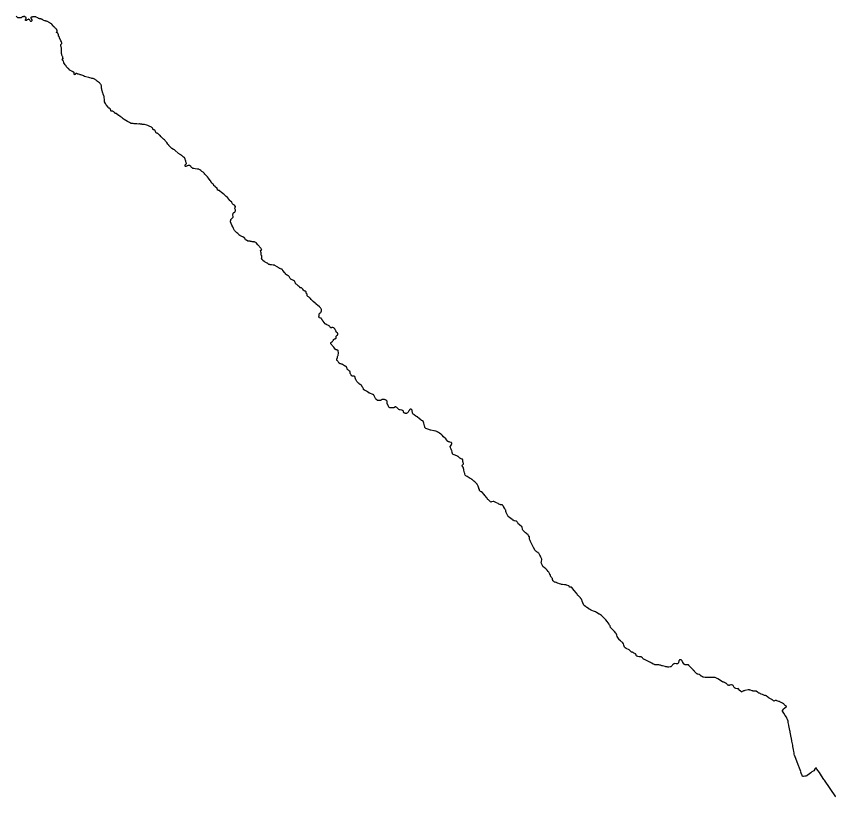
# Model space of a CAD drawing. Header units: inches. Extents: x 103.646 to 104.325, y 22.318 to 22.791.
# Drawn here: x 103.6456 to 103.9855, y 22.4647 to 22.7906 of the extents above; entities that cross this region are included whole.
import ezdxf

# ---------------------------------------------------------------- set-up
doc = ezdxf.new("R2010")
doc.units = ezdxf.units.IN
doc.header["$MEASUREMENT"] = 0

msp = doc.modelspace()

# ---------------------------------------------------------------- linework, layer by layer
at = {"color": 3}
msp.add_lwpolyline([(103.98801, 22.46466), (103.98323, 22.47157), (103.98306, 22.47182), (103.98208, 22.47336), (103.98118, 22.47479), (103.98012, 22.47615), (103.98, 22.47643), (103.97978, 22.4767), (103.97952, 22.47652), (103.97941, 22.4764), (103.97912, 22.47599), (103.97906, 22.47588), (103.97879, 22.47551), (103.97826, 22.47515), (103.97803, 22.47499), (103.97754, 22.47463), (103.97695, 22.47419), (103.97604, 22.4735), (103.97595, 22.47344), (103.97576, 22.47337), (103.97547, 22.47328), (103.97501, 22.47318), (103.97449, 22.47309), (103.97435, 22.47306), (103.97425, 22.47305), (103.97412, 22.47305), (103.97408, 22.47317), (103.97381, 22.47394), (103.97373, 22.47411), (103.97336, 22.47497), (103.97331, 22.47507), (103.97333, 22.47516), (103.97281, 22.47661), (103.97241, 22.47764), (103.9723, 22.47795), (103.97215, 22.47835), (103.97185, 22.47914), (103.97084, 22.48178), (103.9708, 22.48194), (103.97068, 22.48249), (103.97061, 22.48286), (103.97058, 22.483), (103.97049, 22.48353), (103.97033, 22.48438), (103.97011, 22.48561), (103.97, 22.4862), (103.9699, 22.48669), (103.96966, 22.48788), (103.96944, 22.48905), (103.96938, 22.48938), (103.96909, 22.49094), (103.96895, 22.49162), (103.96892, 22.49177), (103.9689, 22.49185), (103.96884, 22.49227), (103.96856, 22.49375), (103.96843, 22.49436), (103.96837, 22.49461), (103.96827, 22.4951), (103.96815, 22.4957), (103.96813, 22.4958), (103.96811, 22.49589), (103.96807, 22.49616), (103.96806, 22.49625), (103.96785, 22.4969), (103.96759, 22.49748), (103.96739, 22.49782), (103.96688, 22.49861), (103.96626, 22.49958), (103.96572, 22.50038), (103.96569, 22.50048), (103.96572, 22.50055), (103.96573, 22.5006), (103.96577, 22.50067), (103.96635, 22.50135), (103.96646, 22.50146), (103.96664, 22.50161), (103.96669, 22.50167), (103.96671, 22.50169), (103.96675, 22.50173), (103.96728, 22.50215), (103.96742, 22.50225), (103.96735, 22.5023), (103.96706, 22.50263), (103.96676, 22.50292), (103.96647, 22.50319), (103.96625, 22.50339), (103.96614, 22.5035), (103.96573, 22.50377), (103.96548, 22.5039), (103.96462, 22.5043), (103.96446, 22.50436), (103.96424, 22.50442), (103.96341, 22.50477), (103.96324, 22.50482), (103.96316, 22.50484), (103.96307, 22.50485), (103.96298, 22.50487), (103.96289, 22.50487), (103.9628, 22.50487), (103.96269, 22.50485), (103.96261, 22.50482), (103.96245, 22.50476), (103.96211, 22.50459), (103.96185, 22.50479), (103.96152, 22.50508), (103.96145, 22.50514), (103.96138, 22.50518), (103.96124, 22.50525), (103.96077, 22.50548), (103.96043, 22.50565), (103.96015, 22.50584), (103.95997, 22.50598), (103.9596, 22.50626), (103.95893, 22.50685), (103.95857, 22.50691), (103.95837, 22.50694), (103.95817, 22.50699), (103.95796, 22.50706), (103.95765, 22.50717), (103.95738, 22.50728), (103.95689, 22.50749), (103.95651, 22.50766), (103.95634, 22.50774), (103.95607, 22.50785), (103.95584, 22.50796), (103.95569, 22.50803), (103.95552, 22.50813), (103.95525, 22.5083), (103.95476, 22.50868), (103.95463, 22.50874), (103.95435, 22.50875), (103.95397, 22.50876), (103.9535, 22.50881), (103.95337, 22.50882), (103.95325, 22.50885), (103.95309, 22.50889), (103.95239, 22.50913), (103.95209, 22.50922), (103.95189, 22.50929), (103.95171, 22.50933), (103.95161, 22.50932), (103.95146, 22.5093), (103.95017, 22.50902), (103.94994, 22.50896), (103.94967, 22.50889), (103.94944, 22.50882), (103.94924, 22.50875), (103.94894, 22.50854), (103.94871, 22.50829), (103.94805, 22.50891), (103.94789, 22.50907), (103.94718, 22.50979), (103.94676, 22.50978), (103.94626, 22.50983), (103.94593, 22.50997), (103.94578, 22.51007), (103.94571, 22.51014), (103.94556, 22.51034), (103.94541, 22.51059), (103.94511, 22.51106), (103.94505, 22.51114), (103.94494, 22.51122), (103.94481, 22.51129), (103.94444, 22.51143), (103.94436, 22.51145), (103.94429, 22.51145), (103.94422, 22.51144), (103.94413, 22.51142), (103.94379, 22.51126), (103.94353, 22.51118), (103.94341, 22.51116), (103.94329, 22.51117), (103.94317, 22.51119), (103.94304, 22.51125), (103.94295, 22.5113), (103.94266, 22.51157), (103.94244, 22.51178), (103.94229, 22.5119), (103.94194, 22.51214), (103.94192, 22.51216), (103.94163, 22.51232), (103.94153, 22.51237), (103.94144, 22.5124), (103.94129, 22.51244), (103.94092, 22.51251), (103.94075, 22.51257), (103.94071, 22.51258), (103.94063, 22.51262), (103.93957, 22.51336), (103.9394, 22.51349), (103.93874, 22.51391), (103.93847, 22.51404), (103.93789, 22.51431), (103.93767, 22.51439), (103.93755, 22.51442), (103.93738, 22.51444), (103.93672, 22.51445), (103.93541, 22.51446), (103.93508, 22.51445), (103.93445, 22.51444), (103.93431, 22.51445), (103.93398, 22.51446), (103.93344, 22.51451), (103.93271, 22.5146), (103.93258, 22.51464), (103.93244, 22.51468), (103.93237, 22.51471), (103.93191, 22.51496), (103.93183, 22.515), (103.93172, 22.51507), (103.93163, 22.51516), (103.93159, 22.5152), (103.93139, 22.51541), (103.9313, 22.5155), (103.93121, 22.51556), (103.93112, 22.5156), (103.931, 22.51564), (103.93033, 22.51581), (103.93026, 22.51583), (103.93018, 22.51587), (103.9301, 22.5159), (103.93003, 22.51595), (103.92994, 22.51603), (103.92983, 22.51613), (103.92937, 22.51654), (103.92905, 22.51682), (103.92896, 22.51694), (103.9289, 22.51704), (103.92861, 22.51743), (103.92853, 22.51753), (103.92844, 22.51763), (103.92827, 22.51779), (103.92781, 22.51826), (103.92737, 22.51865), (103.92712, 22.51893), (103.92698, 22.51907), (103.92684, 22.51923), (103.92666, 22.51946), (103.92661, 22.51954), (103.92655, 22.51961), (103.92643, 22.51968), (103.92639, 22.5197), (103.92633, 22.51971), (103.92625, 22.51972), (103.92616, 22.51973), (103.92557, 22.51973), (103.92523, 22.51973), (103.92512, 22.51974), (103.92499, 22.51978), (103.92488, 22.51987), (103.92471, 22.52004), (103.92412, 22.52075), (103.92403, 22.52088), (103.92398, 22.52096), (103.92395, 22.52102), (103.92378, 22.5214), (103.92368, 22.52155), (103.9236, 22.52165), (103.92354, 22.52171), (103.92346, 22.52177), (103.92339, 22.52181), (103.9233, 22.52184), (103.92321, 22.52187), (103.92306, 22.52189), (103.92295, 22.52187), (103.92282, 22.52183), (103.92274, 22.52179), (103.92266, 22.52174), (103.92258, 22.52164), (103.92251, 22.52152), (103.92248, 22.52147), (103.92238, 22.52112), (103.9223, 22.52086), (103.92222, 22.52062), (103.92216, 22.52049), (103.9221, 22.52038), (103.92202, 22.52028), (103.92192, 22.52021), (103.92186, 22.52017), (103.92179, 22.52014), (103.92173, 22.52013), (103.92162, 22.52012), (103.92139, 22.52016), (103.92136, 22.52016), (103.92125, 22.52017), (103.92064, 22.52023), (103.9205, 22.52022), (103.92044, 22.52021), (103.92038, 22.5202), (103.92032, 22.52019), (103.92027, 22.52017), (103.92015, 22.52008), (103.92007, 22.52), (103.91984, 22.51976), (103.91962, 22.5195), (103.91919, 22.51903), (103.91909, 22.51893), (103.91904, 22.51889), (103.91898, 22.51886), (103.91884, 22.51884), (103.91831, 22.5188), (103.91815, 22.51879), (103.91784, 22.51882), (103.91759, 22.51886), (103.91728, 22.51893), (103.91703, 22.51897), (103.91674, 22.51903), (103.91612, 22.51919), (103.91563, 22.51929), (103.91526, 22.51937), (103.91503, 22.51943), (103.91471, 22.51955), (103.91443, 22.51962), (103.91411, 22.51968), (103.91353, 22.51974), (103.9131, 22.51976), (103.91274, 22.51975), (103.91248, 22.51975), (103.91234, 22.51978), (103.9122, 22.51984), (103.91171, 22.52008), (103.91113, 22.52041), (103.91084, 22.52059), (103.91067, 22.52069), (103.91055, 22.52075), (103.90862, 22.52166), (103.90803, 22.52194), (103.9078, 22.52205), (103.9076, 22.52217), (103.9075, 22.52225), (103.90744, 22.52233), (103.90729, 22.5226), (103.90721, 22.52271), (103.90709, 22.52283), (103.90689, 22.52298), (103.90679, 22.52304), (103.90671, 22.52307), (103.90669, 22.52308), (103.90663, 22.52309), (103.90651, 22.52309), (103.90619, 22.52306), (103.90607, 22.52306), (103.90595, 22.52307), (103.90581, 22.52309), (103.9053, 22.52326), (103.90503, 22.52332), (103.90493, 22.52335), (103.90485, 22.52339), (103.9048, 22.52343), (103.90475, 22.52349), (103.9047, 22.52357), (103.90463, 22.5237), (103.90456, 22.52386), (103.90445, 22.5241), (103.90441, 22.52418), (103.9043, 22.52427), (103.90421, 22.52433), (103.90404, 22.52443), (103.90363, 22.52468), (103.90328, 22.52487), (103.90319, 22.52492), (103.90306, 22.52496), (103.90275, 22.52505), (103.90271, 22.52506), (103.9026, 22.52509), (103.90253, 22.52512), (103.90247, 22.52516), (103.90241, 22.52522), (103.90228, 22.52539), (103.90206, 22.52561), (103.90177, 22.52589), (103.90171, 22.52594), (103.90164, 22.52598), (103.90135, 22.5261), (103.90076, 22.52641), (103.90056, 22.52651), (103.90042, 22.52658), (103.89997, 22.52686), (103.8999, 22.52692), (103.89984, 22.52698), (103.8998, 22.52703), (103.89975, 22.52711), (103.89946, 22.52795), (103.89924, 22.52844), (103.899, 22.52891), (103.89893, 22.52901), (103.89886, 22.5291), (103.89872, 22.52924), (103.89851, 22.5294), (103.89836, 22.52951), (103.89808, 22.52976), (103.89752, 22.53016), (103.89746, 22.53028), (103.89671, 22.53161), (103.89653, 22.53208), (103.89636, 22.53253), (103.89619, 22.53288), (103.89611, 22.533), (103.8956, 22.53359), (103.89536, 22.53386), (103.89508, 22.53414), (103.89441, 22.53475), (103.89403, 22.53519), (103.89394, 22.53531), (103.89368, 22.536), (103.89348, 22.53637), (103.89333, 22.53664), (103.89328, 22.53673), (103.89253, 22.53785), (103.89189, 22.53859), (103.8918, 22.53868), (103.89096, 22.53952), (103.89025, 22.54026), (103.89017, 22.54031), (103.8897, 22.5406), (103.88937, 22.54083), (103.8892, 22.54095), (103.88808, 22.5416), (103.88754, 22.54184), (103.88679, 22.54217), (103.88605, 22.54249), (103.88553, 22.54271), (103.88509, 22.54295), (103.88494, 22.54303), (103.88466, 22.54322), (103.88399, 22.54373), (103.88369, 22.54395), (103.88347, 22.5441), (103.88286, 22.54453), (103.88283, 22.54456), (103.8828, 22.54458), (103.88274, 22.54464), (103.88271, 22.5447), (103.88263, 22.54489), (103.88229, 22.54565), (103.88216, 22.54598), (103.88213, 22.54608), (103.88209, 22.54621), (103.88204, 22.5464), (103.88194, 22.54673), (103.8819, 22.54684), (103.88186, 22.54693), (103.88179, 22.54708), (103.88173, 22.54718), (103.88168, 22.54727), (103.88162, 22.54734), (103.88154, 22.54743), (103.88143, 22.54753), (103.88134, 22.54763), (103.88127, 22.54771), (103.88118, 22.54781), (103.88089, 22.54814), (103.88073, 22.54832), (103.88058, 22.54847), (103.88034, 22.54868), (103.88015, 22.54886), (103.88007, 22.54896), (103.88001, 22.54906), (103.87977, 22.54958), (103.8797, 22.54971), (103.87874, 22.55079), (103.87771, 22.55208), (103.87762, 22.55217), (103.87753, 22.55221), (103.87742, 22.55222), (103.87705, 22.55219), (103.87692, 22.55217), (103.87683, 22.55217), (103.87675, 22.55221), (103.87669, 22.55227), (103.87658, 22.55257), (103.8765, 22.55266), (103.8764, 22.55272), (103.87555, 22.55304), (103.87535, 22.55309), (103.87504, 22.55314), (103.87469, 22.55317), (103.87379, 22.55326), (103.87337, 22.55329), (103.8731, 22.55336), (103.87256, 22.55357), (103.87193, 22.55379), (103.87171, 22.55387), (103.87151, 22.55397), (103.87135, 22.55406), (103.87123, 22.55412), (103.87111, 22.55414), (103.87082, 22.5542), (103.87062, 22.55427), (103.87048, 22.55433), (103.87029, 22.55447), (103.87005, 22.55465), (103.86996, 22.55473), (103.8699, 22.55478), (103.86983, 22.55487), (103.86976, 22.55496), (103.86973, 22.55505), (103.8697, 22.55526), (103.86966, 22.55545), (103.86962, 22.5557), (103.86957, 22.55582), (103.86949, 22.55594), (103.86935, 22.5561), (103.86926, 22.55621), (103.86909, 22.55644), (103.86897, 22.55661), (103.86887, 22.55679), (103.86884, 22.55686), (103.86874, 22.5571), (103.8686, 22.55741), (103.86854, 22.55753), (103.86851, 22.55758), (103.86826, 22.55815), (103.86811, 22.55843), (103.86788, 22.55872), (103.86738, 22.55928), (103.86688, 22.55981), (103.8661, 22.56043), (103.86575, 22.5607), (103.86564, 22.56087), (103.8655, 22.56117), (103.86496, 22.5623), (103.86495, 22.56243), (103.86498, 22.56272), (103.86502, 22.56294), (103.86517, 22.56378), (103.86517, 22.56386), (103.86515, 22.56393), (103.86478, 22.56474), (103.86472, 22.56486), (103.86468, 22.56495), (103.8646, 22.56512), (103.86437, 22.5656), (103.86407, 22.5661), (103.86386, 22.56639), (103.86371, 22.56653), (103.86358, 22.56664), (103.8633, 22.56684), (103.86296, 22.56708), (103.86271, 22.56727), (103.86246, 22.56748), (103.86239, 22.56755), (103.86176, 22.56874), (103.86162, 22.56902), (103.86147, 22.56932), (103.86118, 22.56992), (103.86093, 22.57041), (103.86047, 22.57131), (103.8603, 22.57168), (103.86006, 22.57218), (103.85999, 22.57235), (103.85997, 22.57252), (103.85996, 22.57281), (103.85998, 22.57303), (103.85996, 22.57318), (103.85993, 22.57327), (103.8599, 22.57337), (103.85968, 22.57371), (103.85949, 22.57403), (103.85943, 22.57412), (103.85935, 22.57418), (103.85924, 22.57424), (103.85903, 22.57435), (103.85885, 22.57446), (103.85872, 22.57456), (103.85835, 22.57486), (103.85791, 22.57523), (103.85756, 22.57567), (103.85731, 22.57602), (103.85715, 22.57627), (103.8571, 22.57636), (103.85707, 22.57644), (103.85705, 22.57653), (103.85697, 22.57715), (103.85694, 22.57724), (103.85689, 22.57732), (103.85683, 22.57738), (103.85589, 22.57816), (103.85569, 22.57835), (103.85536, 22.57869), (103.85518, 22.5789), (103.8551, 22.579), (103.85503, 22.57912), (103.85487, 22.57944), (103.85481, 22.57951), (103.85473, 22.5796), (103.85468, 22.57965), (103.85461, 22.57968), (103.85435, 22.57977), (103.8538, 22.57988), (103.8536, 22.57993), (103.8535, 22.57997), (103.85343, 22.58001), (103.8533, 22.58009), (103.85312, 22.58021), (103.85273, 22.5805), (103.85168, 22.58124), (103.85149, 22.58138), (103.85138, 22.58148), (103.85128, 22.5816), (103.85118, 22.58173), (103.85111, 22.58184), (103.85103, 22.58197), (103.85061, 22.58274), (103.85026, 22.58338), (103.85022, 22.58348), (103.85021, 22.58359), (103.8502, 22.58368), (103.85018, 22.58404), (103.85018, 22.58412), (103.85016, 22.58419), (103.85014, 22.58425), (103.8501, 22.58431), (103.85001, 22.58443), (103.8498, 22.58471), (103.84975, 22.58481), (103.84969, 22.58498), (103.84964, 22.58509), (103.84956, 22.58522), (103.84935, 22.58552), (103.84924, 22.58569), (103.84916, 22.58584), (103.84907, 22.58605), (103.84906, 22.58607), (103.84902, 22.58614), (103.849, 22.58618), (103.84891, 22.58631), (103.84882, 22.5864), (103.84877, 22.58644), (103.84863, 22.58653), (103.8485, 22.58657), (103.84838, 22.58658), (103.84792, 22.58661), (103.84774, 22.58665), (103.84757, 22.58672), (103.84725, 22.58688), (103.84693, 22.58706), (103.84623, 22.58744), (103.84517, 22.58792), (103.84498, 22.58796), (103.8448, 22.58794), (103.84427, 22.58781), (103.84414, 22.58778), (103.84409, 22.58776), (103.84389, 22.58774), (103.84373, 22.58782), (103.84367, 22.58786), (103.84347, 22.58809), (103.84326, 22.58829), (103.84309, 22.58852), (103.84285, 22.58869), (103.84268, 22.58878), (103.84251, 22.58895), (103.84243, 22.58908), (103.84235, 22.5892), (103.8423, 22.58928), (103.842, 22.58959), (103.84185, 22.5898), (103.8418, 22.58999), (103.84176, 22.5901), (103.84153, 22.59038), (103.84097, 22.59107), (103.8403, 22.59191), (103.84017, 22.59198), (103.83998, 22.59202), (103.83977, 22.592), (103.83954, 22.59206), (103.83937, 22.5922), (103.83925, 22.59239), (103.83918, 22.59258), (103.83916, 22.59264), (103.83909, 22.59298), (103.83891, 22.59342), (103.83888, 22.59353), (103.83861, 22.5943), (103.83858, 22.59437), (103.83837, 22.59488), (103.8383, 22.59498), (103.83823, 22.59509), (103.83815, 22.59519), (103.83801, 22.59532), (103.83763, 22.59573), (103.83734, 22.59606), (103.83726, 22.59613), (103.83717, 22.59621), (103.83681, 22.59649), (103.83655, 22.59672), (103.83617, 22.59705), (103.83608, 22.59712), (103.83598, 22.59718), (103.83585, 22.59726), (103.83564, 22.59736), (103.83533, 22.59752), (103.83508, 22.59763), (103.83496, 22.5977), (103.83481, 22.59779), (103.83393, 22.59836), (103.8337, 22.59851), (103.83336, 22.59872), (103.83326, 22.59881), (103.83319, 22.59889), (103.83316, 22.59899), (103.83301, 22.59954), (103.83298, 22.59962), (103.83298, 22.59964), (103.83291, 22.59991), (103.83276, 22.60047), (103.83275, 22.6005), (103.83264, 22.601), (103.8326, 22.6012), (103.83258, 22.6013), (103.83251, 22.60167), (103.83246, 22.6019), (103.83242, 22.60204), (103.83238, 22.60213), (103.83229, 22.60227), (103.83185, 22.60284), (103.83185, 22.60293), (103.83186, 22.60299), (103.83188, 22.60303), (103.832, 22.6032), (103.83214, 22.60335), (103.83232, 22.6035), (103.83239, 22.60359), (103.83241, 22.60369), (103.83239, 22.60387), (103.83232, 22.6041), (103.83229, 22.6042), (103.83225, 22.60431), (103.83218, 22.60457), (103.83214, 22.60475), (103.83212, 22.60489), (103.83212, 22.60499), (103.83212, 22.60532), (103.83211, 22.60542), (103.83208, 22.60549), (103.83204, 22.60552), (103.832, 22.60556), (103.83192, 22.60562), (103.83172, 22.60569), (103.83146, 22.60576), (103.83125, 22.60584), (103.8311, 22.60591), (103.83099, 22.60601), (103.83093, 22.60606), (103.83088, 22.60611), (103.83076, 22.60621), (103.83048, 22.60648), (103.8303, 22.60665), (103.83018, 22.60674), (103.83008, 22.6068), (103.82997, 22.60687), (103.82896, 22.60731), (103.82858, 22.60745), (103.82812, 22.60763), (103.82796, 22.60774), (103.8279, 22.60781), (103.82785, 22.60791), (103.82783, 22.60804), (103.82776, 22.60845), (103.82751, 22.60922), (103.82744, 22.60939), (103.82727, 22.60979), (103.82711, 22.61014), (103.82703, 22.61034), (103.82699, 22.61041), (103.82698, 22.61044), (103.82693, 22.61071), (103.82693, 22.6108), (103.82695, 22.61085), (103.8274, 22.61159), (103.82749, 22.61183), (103.82753, 22.61198), (103.82756, 22.61212), (103.82756, 22.61221), (103.82755, 22.61228), (103.82753, 22.61234), (103.82749, 22.61241), (103.82745, 22.61247), (103.82739, 22.61252), (103.82733, 22.61255), (103.82724, 22.61259), (103.82676, 22.61272), (103.82644, 22.61282), (103.82614, 22.61293), (103.82606, 22.61298), (103.826, 22.61302), (103.82596, 22.61305), (103.82507, 22.61405), (103.82411, 22.61501), (103.82348, 22.6157), (103.82329, 22.61591), (103.82318, 22.61601), (103.82304, 22.61611), (103.82237, 22.61654), (103.82207, 22.61674), (103.82172, 22.61696), (103.82154, 22.61705), (103.82144, 22.6171), (103.82132, 22.61715), (103.82093, 22.61729), (103.82076, 22.61734), (103.82019, 22.61746), (103.81999, 22.6175), (103.81882, 22.61772), (103.8186, 22.61778), (103.8175, 22.61815), (103.81666, 22.61848), (103.81647, 22.61867), (103.81633, 22.6189), (103.81624, 22.61919), (103.81618, 22.61943), (103.81614, 22.61961), (103.81587, 22.62068), (103.81575, 22.62108), (103.81568, 22.62129), (103.81563, 22.62141), (103.81556, 22.6215), (103.81551, 22.62155), (103.81544, 22.62159), (103.81536, 22.62164), (103.81498, 22.62177), (103.81489, 22.62184), (103.81478, 22.62194), (103.81463, 22.62211), (103.81406, 22.62247), (103.81309, 22.62324), (103.81256, 22.62359), (103.81189, 22.62412), (103.81149, 22.62441), (103.81126, 22.6246), (103.81115, 22.62479), (103.81111, 22.62491), (103.8111, 22.62503), (103.81113, 22.6252), (103.81106, 22.62557), (103.81095, 22.62607), (103.81084, 22.62625), (103.81073, 22.62639), (103.81063, 22.62645), (103.81053, 22.6265), (103.81041, 22.62651), (103.81029, 22.6265), (103.81017, 22.62646), (103.81004, 22.62638), (103.8099, 22.6262), (103.80985, 22.62614), (103.80968, 22.62587), (103.80936, 22.62529), (103.80929, 22.6252), (103.8092, 22.6251), (103.80901, 22.62494), (103.8088, 22.62481), (103.80868, 22.62476), (103.80855, 22.62471), (103.80844, 22.62471), (103.80832, 22.6247), (103.8082, 22.62473), (103.80808, 22.62477), (103.80786, 22.62486), (103.80755, 22.62501), (103.80747, 22.62508), (103.8074, 22.6252), (103.80738, 22.62533), (103.80737, 22.62547), (103.80735, 22.62558), (103.80732, 22.62568), (103.80729, 22.62576), (103.80722, 22.62584), (103.80711, 22.62593), (103.80697, 22.626), (103.80666, 22.6261), (103.80605, 22.62624), (103.8059, 22.62626), (103.80574, 22.6263), (103.80547, 22.62643), (103.80507, 22.62675), (103.805, 22.62681), (103.80467, 22.6271), (103.80453, 22.62726), (103.80437, 22.6274), (103.80419, 22.6275), (103.80409, 22.62752), (103.80398, 22.62751), (103.80335, 22.6271), (103.80323, 22.62707), (103.80309, 22.62705), (103.80279, 22.62704), (103.80231, 22.62705), (103.80222, 22.62705), (103.80186, 22.62707), (103.80166, 22.6271), (103.80148, 22.62718), (103.80131, 22.62728), (103.80119, 22.62741), (103.80113, 22.62756), (103.80098, 22.6281), (103.80092, 22.62819), (103.80072, 22.62844), (103.80067, 22.6285), (103.80063, 22.62857), (103.80059, 22.62871), (103.80054, 22.62897), (103.80056, 22.62923), (103.80059, 22.62947), (103.80059, 22.6296), (103.80058, 22.6297), (103.80057, 22.62975), (103.80053, 22.62983), (103.80042, 22.62995), (103.80011, 22.63022), (103.79998, 22.63033), (103.79987, 22.63039), (103.79977, 22.63043), (103.79946, 22.63053), (103.79927, 22.63057), (103.79905, 22.6306), (103.79891, 22.63061), (103.79881, 22.6306), (103.7987, 22.63059), (103.79857, 22.63056), (103.79852, 22.63054), (103.79848, 22.63053), (103.79841, 22.6305), (103.79799, 22.63027), (103.79792, 22.63023), (103.79778, 22.63017), (103.79768, 22.63014), (103.79757, 22.63012), (103.79705, 22.6301), (103.79694, 22.6301), (103.79687, 22.63011), (103.79677, 22.6301), (103.79665, 22.63012), (103.79652, 22.63017), (103.79622, 22.63041), (103.79589, 22.63067), (103.79576, 22.63084), (103.79567, 22.63093), (103.79562, 22.63102), (103.79518, 22.63211), (103.79508, 22.63226), (103.79501, 22.63236), (103.79493, 22.63244), (103.79485, 22.63251), (103.79474, 22.63259), (103.79463, 22.63264), (103.79329, 22.63314), (103.79322, 22.63317), (103.79313, 22.63322), (103.79306, 22.63326), (103.79296, 22.63331), (103.79239, 22.6337), (103.7919, 22.634), (103.79141, 22.63434), (103.79129, 22.63439), (103.79116, 22.63444), (103.79097, 22.63449), (103.79088, 22.63454), (103.79082, 22.63457), (103.79075, 22.63464), (103.79072, 22.63474), (103.79069, 22.63485), (103.79064, 22.63503), (103.79052, 22.63534), (103.79033, 22.63562), (103.79028, 22.63569), (103.79022, 22.63576), (103.79015, 22.63585), (103.7901, 22.63594), (103.79006, 22.63601), (103.79, 22.63615), (103.78994, 22.63628), (103.7899, 22.63636), (103.78985, 22.63645), (103.78979, 22.63654), (103.78973, 22.6366), (103.78967, 22.63665), (103.78964, 22.63667), (103.78942, 22.63677), (103.78929, 22.63683), (103.78919, 22.63689), (103.78905, 22.63699), (103.78892, 22.63711), (103.78884, 22.63717), (103.78864, 22.6373), (103.7886, 22.63733), (103.78855, 22.63738), (103.78849, 22.63745), (103.78831, 22.63765), (103.78825, 22.63771), (103.78815, 22.6378), (103.78798, 22.63793), (103.78792, 22.638), (103.78786, 22.63808), (103.78773, 22.63829), (103.78754, 22.63867), (103.78743, 22.63891), (103.78734, 22.63909), (103.78731, 22.63916), (103.78728, 22.63923), (103.78726, 22.63932), (103.78723, 22.63951), (103.78722, 22.63964), (103.78721, 22.63973), (103.78718, 22.63983), (103.78713, 22.63996), (103.78709, 22.64003), (103.78702, 22.64011), (103.78696, 22.64017), (103.78688, 22.64022), (103.78681, 22.64025), (103.78674, 22.64026), (103.78667, 22.64027), (103.78635, 22.64027), (103.78626, 22.64027), (103.78618, 22.64028), (103.78601, 22.64032), (103.78591, 22.64035), (103.7858, 22.64041), (103.78567, 22.6405), (103.78562, 22.64055), (103.78557, 22.64062), (103.78554, 22.64068), (103.78552, 22.64077), (103.78548, 22.64087), (103.78544, 22.64093), (103.7852, 22.6413), (103.78518, 22.64135), (103.78515, 22.64145), (103.78508, 22.64208), (103.78506, 22.64215), (103.78503, 22.64223), (103.785, 22.64227), (103.78496, 22.64233), (103.78491, 22.64238), (103.78485, 22.64243), (103.78437, 22.64278), (103.78417, 22.64292), (103.78401, 22.64306), (103.78397, 22.6431), (103.78393, 22.64316), (103.78387, 22.64324), (103.78384, 22.64331), (103.78383, 22.64335), (103.78378, 22.64349), (103.78369, 22.64381), (103.78364, 22.64395), (103.7836, 22.64406), (103.78359, 22.64408), (103.78356, 22.64413), (103.78352, 22.64418), (103.78341, 22.64427), (103.7833, 22.64436), (103.78315, 22.64446), (103.78304, 22.64453), (103.78287, 22.64461), (103.78279, 22.64466), (103.7824, 22.64488), (103.78233, 22.64493), (103.78195, 22.64518), (103.78189, 22.64522), (103.78179, 22.64525), (103.78176, 22.64526), (103.7817, 22.64527), (103.78151, 22.6453), (103.78114, 22.64538), (103.78103, 22.6454), (103.78094, 22.64544), (103.78083, 22.64548), (103.78074, 22.64554), (103.78064, 22.64562), (103.78054, 22.64571), (103.78044, 22.6458), (103.78039, 22.64586), (103.78033, 22.64593), (103.78018, 22.64614), (103.78014, 22.64621), (103.78008, 22.6463), (103.77988, 22.64661), (103.77984, 22.64666), (103.77977, 22.64674), (103.7797, 22.6468), (103.77959, 22.64689), (103.77949, 22.64702), (103.77948, 22.64713), (103.77949, 22.64726), (103.77957, 22.64748), (103.77963, 22.64764), (103.77969, 22.64778), (103.77971, 22.64786), (103.77974, 22.64792), (103.77976, 22.64801), (103.77978, 22.64811), (103.7798, 22.64826), (103.77982, 22.64838), (103.77984, 22.64846), (103.77986, 22.64853), (103.77998, 22.64884), (103.78003, 22.64897), (103.78004, 22.64901), (103.78005, 22.64906), (103.78009, 22.64925), (103.78016, 22.64972), (103.78017, 22.65001), (103.78017, 22.65019), (103.78009, 22.65079), (103.78007, 22.65089), (103.78005, 22.65096), (103.78002, 22.65102), (103.77998, 22.65108), (103.77993, 22.65111), (103.77987, 22.65115), (103.77981, 22.65117), (103.77974, 22.65119), (103.77963, 22.65121), (103.77947, 22.65123), (103.77931, 22.65126), (103.77915, 22.65132), (103.77907, 22.65138), (103.77899, 22.65146), (103.77859, 22.65201), (103.77824, 22.65246), (103.77763, 22.65314), (103.77745, 22.65331), (103.77727, 22.65349), (103.77718, 22.6536), (103.7771, 22.65373), (103.77706, 22.65383), (103.77704, 22.65397), (103.77703, 22.65414), (103.77704, 22.65423), (103.77707, 22.65432), (103.77713, 22.65439), (103.77727, 22.65449), (103.77746, 22.65459), (103.77758, 22.65467), (103.77769, 22.65478), (103.7779, 22.65504), (103.7781, 22.65535), (103.7782, 22.6556), (103.77824, 22.65566), (103.7783, 22.65574), (103.77837, 22.65578), (103.77851, 22.65584), (103.77863, 22.65587), (103.77883, 22.65594), (103.779, 22.656), (103.77915, 22.65608), (103.77922, 22.65615), (103.77926, 22.65624), (103.77929, 22.65635), (103.7793, 22.65666), (103.77929, 22.65684), (103.77928, 22.65696), (103.77929, 22.65703), (103.77934, 22.65712), (103.7794, 22.65717), (103.77947, 22.65723), (103.77972, 22.65739), (103.77978, 22.65745), (103.77984, 22.65751), (103.77987, 22.65755), (103.77991, 22.65762), (103.77993, 22.6577), (103.77995, 22.65779), (103.78, 22.65813), (103.77997, 22.65825), (103.77985, 22.65827), (103.77977, 22.65833), (103.77957, 22.65847), (103.7794, 22.65861), (103.77931, 22.65871), (103.77926, 22.65878), (103.77923, 22.65887), (103.77911, 22.65923), (103.77907, 22.65937), (103.77902, 22.65951), (103.77888, 22.65973), (103.7788, 22.65984), (103.77873, 22.65993), (103.77868, 22.66006), (103.77862, 22.66015), (103.77852, 22.66024), (103.7784, 22.66033), (103.77824, 22.66042), (103.77807, 22.66052), (103.77791, 22.66058), (103.77778, 22.66062), (103.77772, 22.66064), (103.77766, 22.66064), (103.77751, 22.66061), (103.77739, 22.66058), (103.77725, 22.66053), (103.77712, 22.66051), (103.77703, 22.66051), (103.77695, 22.66054), (103.77688, 22.6606), (103.77675, 22.66081), (103.77661, 22.66104), (103.77649, 22.66116), (103.77639, 22.66123), (103.77628, 22.66128), (103.77609, 22.66138), (103.77534, 22.66176), (103.77487, 22.66196), (103.77474, 22.66204), (103.7746, 22.66215), (103.77376, 22.66323), (103.7737, 22.66335), (103.77366, 22.66345), (103.77359, 22.66358), (103.77351, 22.66371), (103.77341, 22.66382), (103.77333, 22.66391), (103.77323, 22.66404), (103.77313, 22.66424), (103.77307, 22.66435), (103.77298, 22.66443), (103.77292, 22.66448), (103.7723, 22.66471), (103.77217, 22.66478), (103.7721, 22.66486), (103.77206, 22.66496), (103.77205, 22.66504), (103.77207, 22.66516), (103.77212, 22.66532), (103.77214, 22.66551), (103.77215, 22.66566), (103.77213, 22.66599), (103.77213, 22.66616), (103.77215, 22.66629), (103.77218, 22.66637), (103.77223, 22.66644), (103.77229, 22.66648), (103.77246, 22.66659), (103.77262, 22.6667), (103.77271, 22.66678), (103.77281, 22.66689), (103.77293, 22.66709), (103.773, 22.66721), (103.77304, 22.66732), (103.77307, 22.66738), (103.77315, 22.66758), (103.77318, 22.66773), (103.77318, 22.66784), (103.77308, 22.66814), (103.77299, 22.66835), (103.7729, 22.66856), (103.77275, 22.66878), (103.77256, 22.66901), (103.77231, 22.66924), (103.77142, 22.66994), (103.7711, 22.67018), (103.77104, 22.67024), (103.77099, 22.67031), (103.77093, 22.67041), (103.77087, 22.67049), (103.7708, 22.67057), (103.77063, 22.67071), (103.77049, 22.67083), (103.7697, 22.67149), (103.7692, 22.67192), (103.76892, 22.67218), (103.76873, 22.67237), (103.7686, 22.67253), (103.7683, 22.6729), (103.76821, 22.673), (103.76805, 22.67314), (103.76788, 22.67327), (103.76764, 22.67343), (103.76745, 22.67355), (103.76739, 22.67361), (103.76728, 22.67375), (103.76719, 22.67389), (103.76714, 22.674), (103.76712, 22.6741), (103.76711, 22.67417), (103.76711, 22.67446), (103.76708, 22.67456), (103.76705, 22.67461), (103.76684, 22.67482), (103.76678, 22.67489), (103.76674, 22.67494), (103.76673, 22.67498), (103.76671, 22.67505), (103.76667, 22.67546), (103.76665, 22.67552), (103.76662, 22.67559), (103.76655, 22.67566), (103.76649, 22.67571), (103.76641, 22.67574), (103.76616, 22.67581), (103.76608, 22.67585), (103.76595, 22.67592), (103.76586, 22.67599), (103.76574, 22.67609), (103.7656, 22.67624), (103.76533, 22.67656), (103.76495, 22.67701), (103.76488, 22.67706), (103.76477, 22.67712), (103.76465, 22.67716), (103.76449, 22.67718), (103.7642, 22.67724), (103.76412, 22.67729), (103.76408, 22.67732), (103.76401, 22.67745), (103.76394, 22.67761), (103.7639, 22.67766), (103.76385, 22.67771), (103.76379, 22.67776), (103.76366, 22.67784), (103.76357, 22.6779), (103.76326, 22.67818), (103.76308, 22.67836), (103.76298, 22.67846), (103.76284, 22.67857), (103.76257, 22.67877), (103.76246, 22.67887), (103.76238, 22.67895), (103.76232, 22.67903), (103.76226, 22.67915), (103.76216, 22.67937), (103.76204, 22.67974), (103.76201, 22.6798), (103.76197, 22.67986), (103.7619, 22.67991), (103.76179, 22.67998), (103.76136, 22.6802), (103.76058, 22.68062), (103.7604, 22.68072), (103.76025, 22.68083), (103.76017, 22.68089), (103.76011, 22.68096), (103.76002, 22.68109), (103.75973, 22.68169), (103.75962, 22.68186), (103.75956, 22.68194), (103.75947, 22.68201), (103.75918, 22.6822), (103.7588, 22.68243), (103.75869, 22.68249), (103.75858, 22.68257), (103.75846, 22.68267), (103.75835, 22.68278), (103.75826, 22.68287), (103.75789, 22.68328), (103.75765, 22.68355), (103.75704, 22.68424), (103.75698, 22.68433), (103.75694, 22.68442), (103.75682, 22.68467), (103.75677, 22.68476), (103.7567, 22.68485), (103.75663, 22.68491), (103.75656, 22.68496), (103.7565, 22.68499), (103.75643, 22.68503), (103.75604, 22.68513), (103.75583, 22.68521), (103.7557, 22.68527), (103.7556, 22.68532), (103.75538, 22.68546), (103.75528, 22.68553), (103.75498, 22.68572), (103.75487, 22.68579), (103.75462, 22.68593), (103.75369, 22.68652), (103.75353, 22.68658), (103.75342, 22.68661), (103.75288, 22.68669), (103.75225, 22.68678), (103.75173, 22.68685), (103.75149, 22.68687), (103.75129, 22.68687), (103.75118, 22.6869), (103.75108, 22.68695), (103.75097, 22.68704), (103.75064, 22.68735), (103.75053, 22.68744), (103.75042, 22.68751), (103.74954, 22.68796), (103.74939, 22.68806), (103.7492, 22.68819), (103.74864, 22.68863), (103.74842, 22.68883), (103.74828, 22.68897), (103.7482, 22.68907), (103.74815, 22.68916), (103.74812, 22.68934), (103.74812, 22.68947), (103.74814, 22.68963), (103.7482, 22.69004), (103.74821, 22.69023), (103.74821, 22.69033), (103.7482, 22.69041), (103.74814, 22.69056), (103.74795, 22.69083), (103.74791, 22.69092), (103.74789, 22.69099), (103.74789, 22.69108), (103.7479, 22.69119), (103.74794, 22.69147), (103.74794, 22.69156), (103.74793, 22.69163), (103.74791, 22.69174), (103.74789, 22.69186), (103.74781, 22.69217), (103.74763, 22.6928), (103.74808, 22.693), (103.74811, 22.69303), (103.74812, 22.69307), (103.74813, 22.69311), (103.74812, 22.69315), (103.74808, 22.69325), (103.74803, 22.69335), (103.74795, 22.69348), (103.74779, 22.69369), (103.74658, 22.69516), (103.74602, 22.69585), (103.74592, 22.69595), (103.74583, 22.69602), (103.74574, 22.69607), (103.74525, 22.69627), (103.74508, 22.69633), (103.74498, 22.69635), (103.74488, 22.69636), (103.74475, 22.69636), (103.74465, 22.69635), (103.74456, 22.69633), (103.74447, 22.69631), (103.74438, 22.69633), (103.74423, 22.69638), (103.74412, 22.69641), (103.74381, 22.69648), (103.74361, 22.69654), (103.74346, 22.69658), (103.74334, 22.69661), (103.74326, 22.69663), (103.74315, 22.69664), (103.74305, 22.69665), (103.74294, 22.69665), (103.74284, 22.69664), (103.74254, 22.69662), (103.74249, 22.69662), (103.74243, 22.69662), (103.74237, 22.69663), (103.74231, 22.69667), (103.74177, 22.69702), (103.74159, 22.69712), (103.74144, 22.69719), (103.7414, 22.69723), (103.74136, 22.69726), (103.74102, 22.69791), (103.74099, 22.69795), (103.74094, 22.698), (103.74086, 22.69805), (103.7402, 22.69842), (103.73988, 22.6986), (103.73896, 22.6991), (103.73864, 22.69937), (103.73842, 22.69964), (103.73834, 22.69973), (103.73821, 22.69984), (103.73771, 22.70019), (103.73745, 22.70042), (103.7368, 22.70114), (103.73659, 22.70145), (103.73634, 22.70195), (103.73601, 22.70265), (103.7357, 22.70334), (103.73509, 22.70468), (103.73507, 22.70475), (103.73507, 22.70478), (103.73509, 22.70502), (103.73518, 22.70542), (103.73526, 22.70567), (103.73533, 22.7058), (103.73542, 22.7059), (103.73558, 22.70603), (103.73599, 22.70641), (103.73609, 22.70656), (103.73616, 22.70673), (103.73617, 22.70686), (103.73608, 22.7076), (103.73609, 22.7078), (103.73616, 22.70811), (103.73628, 22.70839), (103.73637, 22.70851), (103.73649, 22.70858), (103.73667, 22.70865), (103.7368, 22.70873), (103.73689, 22.70883), (103.73699, 22.70902), (103.73712, 22.70932), (103.7372, 22.70955), (103.7372, 22.70967), (103.73717, 22.70982), (103.73706, 22.71005), (103.73694, 22.71032), (103.73695, 22.71054), (103.73705, 22.71076), (103.73712, 22.71097), (103.73714, 22.71115), (103.7371, 22.7113), (103.73672, 22.71169), (103.73619, 22.71193), (103.73611, 22.71201), (103.73584, 22.71256), (103.73569, 22.71287), (103.73561, 22.71296), (103.73515, 22.71335), (103.73487, 22.71364), (103.73398, 22.71481), (103.73383, 22.71495), (103.73329, 22.71532), (103.73297, 22.71562), (103.7324, 22.7161), (103.73204, 22.71645), (103.73126, 22.71709), (103.73084, 22.71737), (103.73068, 22.7175), (103.7306, 22.71762), (103.7305, 22.71777), (103.73042, 22.71782), (103.73034, 22.71784), (103.73023, 22.71786), (103.73003, 22.71787), (103.72991, 22.7179), (103.7298, 22.71794), (103.72972, 22.718), (103.72966, 22.71808), (103.72963, 22.71818), (103.72961, 22.71828), (103.72956, 22.71866), (103.72954, 22.71876), (103.7295, 22.71884), (103.72944, 22.7189), (103.72934, 22.71895), (103.72922, 22.71901), (103.7291, 22.71905), (103.72902, 22.71909), (103.72896, 22.71916), (103.72892, 22.71922), (103.72889, 22.71928), (103.72881, 22.7194), (103.72879, 22.71943), (103.72874, 22.71948), (103.72867, 22.71955), (103.72859, 22.7196), (103.72839, 22.7197), (103.72821, 22.71977), (103.72813, 22.71984), (103.7281, 22.7199), (103.72809, 22.71996), (103.72808, 22.72004), (103.72807, 22.72019), (103.72805, 22.72025), (103.72802, 22.72032), (103.72799, 22.72037), (103.72794, 22.72043), (103.7279, 22.72047), (103.72783, 22.72052), (103.72777, 22.72056), (103.72749, 22.72069), (103.72745, 22.72071), (103.72741, 22.72076), (103.72738, 22.72081), (103.72733, 22.721), (103.7273, 22.72108), (103.72727, 22.72112), (103.72723, 22.72117), (103.72717, 22.72121), (103.72709, 22.72126), (103.72698, 22.72132), (103.72691, 22.72137), (103.72687, 22.72141), (103.72685, 22.72146), (103.72683, 22.72151), (103.72683, 22.72165), (103.72683, 22.72169), (103.72682, 22.72175), (103.72679, 22.72184), (103.72673, 22.72193), (103.72662, 22.72206), (103.7259, 22.72294), (103.72548, 22.72358), (103.7254, 22.72368), (103.72528, 22.72381), (103.72477, 22.72425), (103.72465, 22.72434), (103.72449, 22.72448), (103.72442, 22.72454), (103.72435, 22.72463), (103.7243, 22.72471), (103.72426, 22.7248), (103.7242, 22.72491), (103.72413, 22.725), (103.72405, 22.72508), (103.72362, 22.72544), (103.72317, 22.72578), (103.72267, 22.72613), (103.72228, 22.72644), (103.72204, 22.72663), (103.72198, 22.72666), (103.72191, 22.72668), (103.72182, 22.72671), (103.72172, 22.72673), (103.72132, 22.72677), (103.72036, 22.72691), (103.71971, 22.727), (103.71943, 22.72707), (103.71924, 22.72715), (103.71906, 22.72726), (103.71884, 22.72747), (103.71847, 22.72794), (103.71838, 22.72804), (103.71825, 22.72813), (103.71804, 22.72825), (103.71799, 22.72827), (103.71794, 22.72828), (103.71784, 22.7283), (103.71774, 22.72831), (103.71764, 22.7283), (103.71755, 22.72828), (103.71746, 22.72826), (103.7172, 22.72815), (103.71702, 22.72809), (103.71649, 22.7279), (103.71639, 22.72787), (103.71631, 22.72788), (103.71626, 22.7279), (103.71621, 22.72795), (103.71615, 22.72806), (103.71613, 22.72816), (103.71613, 22.72825), (103.71613, 22.72835), (103.71614, 22.72841), (103.71618, 22.72851), (103.71624, 22.7286), (103.71636, 22.72872), (103.71651, 22.72886), (103.71661, 22.72897), (103.71666, 22.72905), (103.71668, 22.72909), (103.71669, 22.72914), (103.71668, 22.72921), (103.71665, 22.72927), (103.71657, 22.72939), (103.71645, 22.7296), (103.7164, 22.72971), (103.71638, 22.72978), (103.71638, 22.72984), (103.71639, 22.73015), (103.71637, 22.73031), (103.71636, 22.7304), (103.71633, 22.73048), (103.71617, 22.73081), (103.71611, 22.73096), (103.71601, 22.73129), (103.71597, 22.73145), (103.71592, 22.73152), (103.71587, 22.73156), (103.71581, 22.73159), (103.7157, 22.73166), (103.71557, 22.73172), (103.71543, 22.73181), (103.71531, 22.73189), (103.71499, 22.73215), (103.71471, 22.7324), (103.71463, 22.73248), (103.71454, 22.73256), (103.7144, 22.73267), (103.71378, 22.73306), (103.71359, 22.73315), (103.71343, 22.73325), (103.71323, 22.73343), (103.71203, 22.7345), (103.71193, 22.73458), (103.71184, 22.73464), (103.71166, 22.73475), (103.71133, 22.73495), (103.71064, 22.7354), (103.71047, 22.73555), (103.71033, 22.73568), (103.7094, 22.7366), (103.70927, 22.73676), (103.70916, 22.7369), (103.70896, 22.73718), (103.70843, 22.73781), (103.70796, 22.73841), (103.70777, 22.73869), (103.70754, 22.73893), (103.70712, 22.73933), (103.70647, 22.74002), (103.70618, 22.74025), (103.7056, 22.74089), (103.70533, 22.74114), (103.70474, 22.74165), (103.70465, 22.7417), (103.70451, 22.74175), (103.70423, 22.74181), (103.70404, 22.74188), (103.70392, 22.74198), (103.70387, 22.74204), (103.70385, 22.7421), (103.70384, 22.74216), (103.70383, 22.74228), (103.70382, 22.74246), (103.70381, 22.74253), (103.70377, 22.74265), (103.70366, 22.74281), (103.70349, 22.74299), (103.7033, 22.74309), (103.70316, 22.74312), (103.70298, 22.74314), (103.70284, 22.7432), (103.70275, 22.74328), (103.70271, 22.74339), (103.7027, 22.7435), (103.7027, 22.74355), (103.7027, 22.74365), (103.70266, 22.74375), (103.70261, 22.74384), (103.70239, 22.74404), (103.70215, 22.74422), (103.70183, 22.7444), (103.70138, 22.7446), (103.7006, 22.74496), (103.70021, 22.74508), (103.69919, 22.74534), (103.69875, 22.74542), (103.69856, 22.74544), (103.69816, 22.74545), (103.69805, 22.74546), (103.69795, 22.74547), (103.69732, 22.74559), (103.6972, 22.74561), (103.69711, 22.74561), (103.69658, 22.74558), (103.69592, 22.74561), (103.69497, 22.74561), (103.69485, 22.74563), (103.6944, 22.74577), (103.69433, 22.74579), (103.69425, 22.74579), (103.69409, 22.7458), (103.69369, 22.74582), (103.69359, 22.74583), (103.69348, 22.74587), (103.69339, 22.7459), (103.69335, 22.74592), (103.69283, 22.74618), (103.69208, 22.74667), (103.69072, 22.74754), (103.69024, 22.74781), (103.68992, 22.74803), (103.6898, 22.74813), (103.6894, 22.7485), (103.68906, 22.74876), (103.68888, 22.74889), (103.68844, 22.74908), (103.68831, 22.74917), (103.68811, 22.74934), (103.68731, 22.74995), (103.68722, 22.74999), (103.68705, 22.75005), (103.68683, 22.75014), (103.68672, 22.75022), (103.68646, 22.75056), (103.68635, 22.75065), (103.6862, 22.75073), (103.68578, 22.75091), (103.68567, 22.75092), (103.68528, 22.75089), (103.68518, 22.75093), (103.6851, 22.75104), (103.68507, 22.75117), (103.68507, 22.75137), (103.68503, 22.75158), (103.68496, 22.75177), (103.68486, 22.75191), (103.68469, 22.75208), (103.68456, 22.75216), (103.68431, 22.75225), (103.68416, 22.75234), (103.68405, 22.75247), (103.68398, 22.75259), (103.68334, 22.75341), (103.68314, 22.75364), (103.68306, 22.75376), (103.68282, 22.75419), (103.68251, 22.75484), (103.68248, 22.75498), (103.68243, 22.75544), (103.6824, 22.75569), (103.68239, 22.75601), (103.68238, 22.75658), (103.68236, 22.75685), (103.6823, 22.75704), (103.68216, 22.75743), (103.68189, 22.75804), (103.68184, 22.75822), (103.68176, 22.7585), (103.68136, 22.75984), (103.68127, 22.76015), (103.68124, 22.76063), (103.68119, 22.76111), (103.68114, 22.76152), (103.6811, 22.76176), (103.681, 22.76201), (103.6808, 22.76229), (103.68064, 22.76248), (103.68031, 22.76277), (103.67991, 22.7631), (103.67953, 22.7634), (103.67908, 22.76376), (103.67893, 22.76391), (103.67876, 22.76407), (103.67859, 22.7642), (103.67845, 22.76428), (103.67827, 22.76436), (103.67798, 22.76448), (103.67767, 22.7646), (103.67742, 22.76464), (103.67714, 22.76467), (103.67691, 22.7647), (103.67635, 22.76486), (103.67592, 22.76499), (103.6746, 22.76535), (103.67415, 22.76549), (103.67361, 22.7657), (103.67336, 22.76585), (103.67262, 22.7661), (103.67228, 22.7662), (103.67208, 22.76626), (103.67163, 22.76637), (103.67142, 22.7664), (103.67132, 22.76643), (103.67123, 22.76646), (103.67115, 22.76649), (103.67108, 22.76652), (103.67089, 22.76663), (103.67083, 22.76666), (103.67075, 22.76668), (103.67069, 22.76668), (103.67062, 22.76668), (103.67056, 22.76666), (103.67049, 22.76662), (103.67043, 22.76657), (103.67036, 22.7665), (103.67014, 22.76627), (103.67009, 22.76623), (103.67004, 22.76621), (103.67, 22.7662), (103.66994, 22.76621), (103.66989, 22.76622), (103.66984, 22.76625), (103.6698, 22.76628), (103.66978, 22.76631), (103.66976, 22.76635), (103.66976, 22.76641), (103.66979, 22.76669), (103.6698, 22.7668), (103.66979, 22.76691), (103.66976, 22.76703), (103.66972, 22.76711), (103.66962, 22.7672), (103.66949, 22.76731), (103.66939, 22.76738), (103.66928, 22.76745), (103.66912, 22.76753), (103.6687, 22.7677), (103.66853, 22.76778), (103.66829, 22.76789), (103.66813, 22.76798), (103.66797, 22.76806), (103.66785, 22.76814), (103.66779, 22.76821), (103.66774, 22.76829), (103.6676, 22.76853), (103.66752, 22.76863), (103.66743, 22.76872), (103.66731, 22.76883), (103.66689, 22.76915), (103.66679, 22.76923), (103.66669, 22.76934), (103.6666, 22.76948), (103.6664, 22.76983), (103.66627, 22.77003), (103.66608, 22.7703), (103.66553, 22.77111), (103.66549, 22.77118), (103.66545, 22.77128), (103.66529, 22.77179), (103.66524, 22.77192), (103.6652, 22.77201), (103.66511, 22.77213), (103.66499, 22.77226), (103.66478, 22.77239), (103.6651, 22.77279), (103.66512, 22.77284), (103.66514, 22.77289), (103.66514, 22.77295), (103.66508, 22.77316), (103.66507, 22.77323), (103.66508, 22.77333), (103.66509, 22.77343), (103.66508, 22.77352), (103.66505, 22.77364), (103.66497, 22.77382), (103.66468, 22.77439), (103.66462, 22.77452), (103.66456, 22.77474), (103.66452, 22.77493), (103.66451, 22.77529), (103.66455, 22.77687), (103.66455, 22.77716), (103.66454, 22.77729), (103.66452, 22.77738), (103.66449, 22.77746), (103.66437, 22.7777), (103.66433, 22.77781), (103.66426, 22.7781), (103.6642, 22.77841), (103.66421, 22.77863), (103.66427, 22.7788), (103.66459, 22.77924), (103.66462, 22.77938), (103.66459, 22.7795), (103.66452, 22.77972), (103.66446, 22.77989), (103.66425, 22.78038), (103.66371, 22.78154), (103.6636, 22.78183), (103.66354, 22.78196), (103.6635, 22.78205), (103.66346, 22.78211), (103.66342, 22.78216), (103.66336, 22.78224), (103.66328, 22.78232), (103.66325, 22.78236), (103.66323, 22.7824), (103.66322, 22.78244), (103.66323, 22.78256), (103.66322, 22.78263), (103.66321, 22.78273), (103.6632, 22.78281), (103.66318, 22.78289), (103.66304, 22.78332), (103.66301, 22.7834), (103.66298, 22.78347), (103.66295, 22.78353), (103.6629, 22.78359), (103.66285, 22.78363), (103.6628, 22.78365), (103.6626, 22.78373), (103.66253, 22.78377), (103.66246, 22.78382), (103.66242, 22.78386), (103.6624, 22.78389), (103.66239, 22.78392), (103.6624, 22.78396), (103.66242, 22.78399), (103.66248, 22.78405), (103.66261, 22.7842), (103.66265, 22.78424), (103.66267, 22.78428), (103.66268, 22.78432), (103.66268, 22.78437), (103.66268, 22.78445), (103.66266, 22.78457), (103.66255, 22.78498), (103.66253, 22.78504), (103.66249, 22.78511), (103.66245, 22.78516), (103.66241, 22.78519), (103.66227, 22.78529), (103.66216, 22.78536), (103.6621, 22.78541), (103.66204, 22.78547), (103.6618, 22.78581), (103.66176, 22.78586), (103.66171, 22.78591), (103.66166, 22.78596), (103.66161, 22.786), (103.66149, 22.78607), (103.66142, 22.78612), (103.66132, 22.78621), (103.66113, 22.78638), (103.66106, 22.78644), (103.66101, 22.7865), (103.66098, 22.78656), (103.66096, 22.78662), (103.66091, 22.78668), (103.66084, 22.78677), (103.66048, 22.78724), (103.6604, 22.78732), (103.66033, 22.78737), (103.66002, 22.78752), (103.65993, 22.78758), (103.65979, 22.7877), (103.65971, 22.78777), (103.65963, 22.78781), (103.65932, 22.78797), (103.65912, 22.78808), (103.65886, 22.78825), (103.65866, 22.78839), (103.65859, 22.78843), (103.65852, 22.78846), (103.65826, 22.7885), (103.65805, 22.78853), (103.65795, 22.78856), (103.65787, 22.78861), (103.65777, 22.78867), (103.65768, 22.78871), (103.65756, 22.78875), (103.65705, 22.78887), (103.65689, 22.78893), (103.65679, 22.78899), (103.65668, 22.78907), (103.65647, 22.78925), (103.65634, 22.78932), (103.65623, 22.78937), (103.65601, 22.78944), (103.65584, 22.78949), (103.65571, 22.78951), (103.65541, 22.78954), (103.65524, 22.78956), (103.65509, 22.78961), (103.65494, 22.78966), (103.65473, 22.78975), (103.65453, 22.78988), (103.6539, 22.79028), (103.65378, 22.79035), (103.6537, 22.79038), (103.65361, 22.7904), (103.65353, 22.79041), (103.65337, 22.79041), (103.6531, 22.7904), (103.653, 22.79039), (103.6527, 22.79035), (103.6524, 22.79032), (103.65233, 22.7903), (103.65217, 22.79025), (103.6521, 22.79023), (103.65204, 22.79022), (103.65191, 22.79021), (103.65184, 22.79019), (103.65178, 22.79016), (103.65174, 22.79013), (103.6517, 22.79009), (103.65167, 22.79004), (103.65165, 22.78999), (103.65164, 22.78994), (103.65165, 22.78989), (103.65167, 22.7898), (103.65185, 22.78945), (103.65207, 22.78913), (103.65213, 22.78906), (103.65216, 22.78898), (103.65216, 22.78887), (103.65215, 22.78882), (103.65211, 22.78872), (103.65202, 22.7886), (103.6519, 22.7885), (103.65177, 22.78846), (103.65167, 22.78846), (103.65159, 22.7885), (103.65153, 22.78857), (103.65146, 22.78866), (103.65131, 22.78893), (103.65122, 22.78907), (103.65095, 22.78926), (103.65083, 22.78931), (103.65075, 22.78932), (103.65066, 22.78931), (103.65057, 22.78926), (103.6502, 22.78904), (103.64991, 22.78886), (103.64981, 22.78883), (103.64975, 22.78882), (103.6496, 22.78884), (103.64951, 22.78889), (103.64946, 22.78897), (103.64944, 22.78904), (103.64946, 22.78914), (103.64968, 22.78955), (103.64975, 22.78968), (103.64976, 22.78977), (103.64973, 22.78988), (103.64966, 22.78997), (103.64902, 22.79043), (103.64891, 22.79049), (103.64881, 22.79048), (103.64859, 22.79043), (103.64841, 22.7904), (103.64817, 22.79038), (103.64808, 22.79035), (103.648, 22.7903), (103.64786, 22.79017), (103.64765, 22.79), (103.64753, 22.78994), (103.64737, 22.78992), (103.64707, 22.78991), (103.64647, 22.78988), (103.64634, 22.78988), (103.64627, 22.78991), (103.64622, 22.78995), (103.64579, 22.79037), (103.64565, 22.79053), (103.64559, 22.79059)], dxfattribs=at)

doc.saveas('drawing.dxf')
